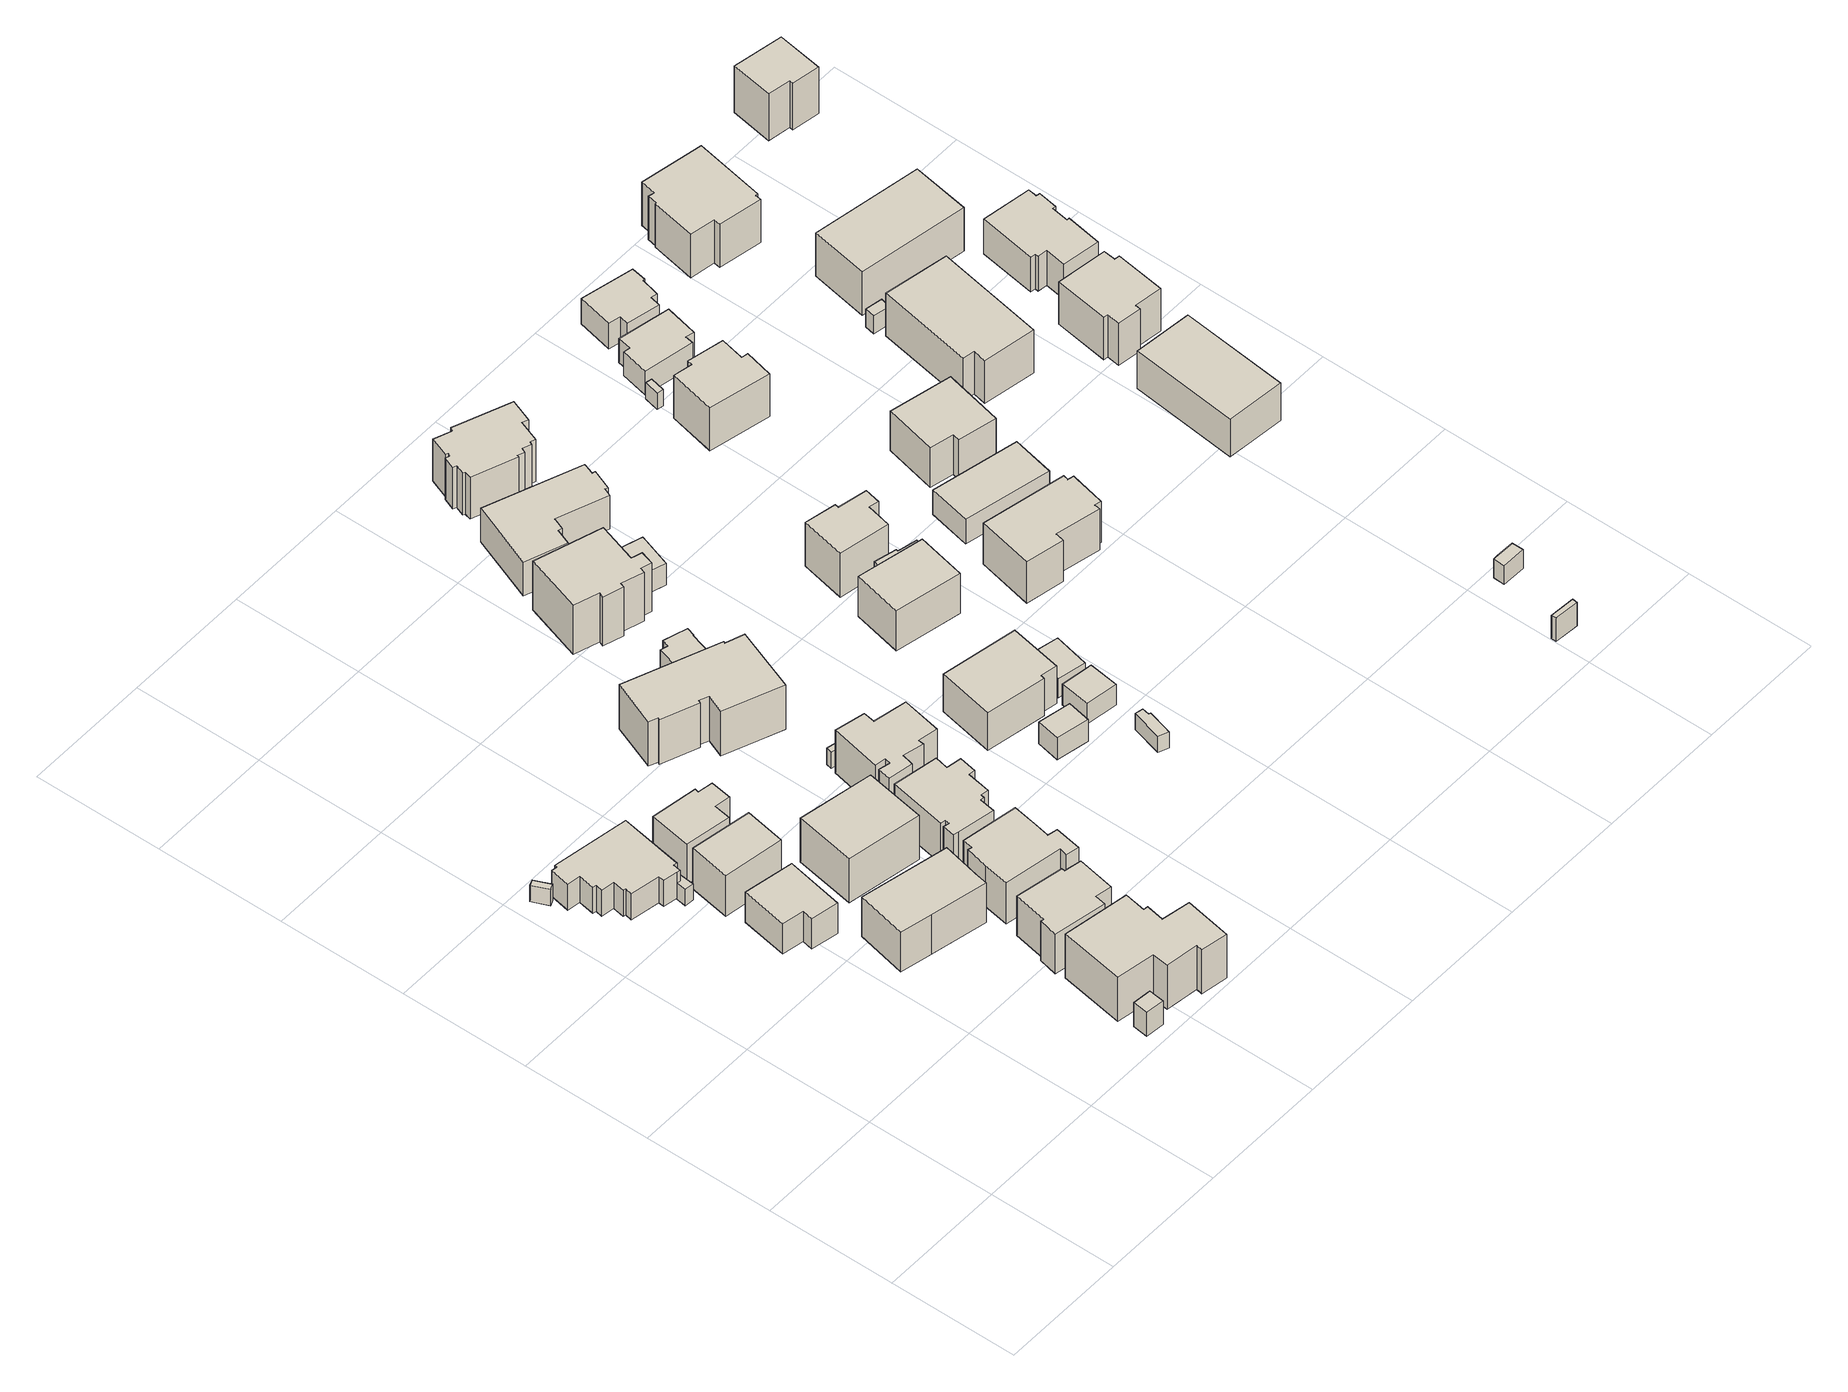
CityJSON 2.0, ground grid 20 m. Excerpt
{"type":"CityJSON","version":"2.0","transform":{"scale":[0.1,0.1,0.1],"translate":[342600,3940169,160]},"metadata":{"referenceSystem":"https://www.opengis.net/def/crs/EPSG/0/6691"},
"CityObjects":{
"building1":{"type":"Building","attributes":{"BuildingIDAttribute.prefecture":"14","BuildingIDAttribute.city":"14151","BuildingDetailAttribute.surveyYear":2015,"BuildingLandSlideRiskAttribute.description":"1","BuildingLandSlideRiskAttribute.areaType":"1"},"geometry":[{"type":"Solid","lod":"1","boundaries":[[[[0,1,2,3]],[[2,4,5,3]],[[1,6,4,2]],[[0,7,6,1]],[[3,5,7,0]],[[4,6,7,5]]]]}]},
"building2":{"type":"Building","attributes":{"usage":"411","measuredHeight":6.1,"storeysAboveGround":1,"BuildingIDAttribute.prefecture":"14","BuildingIDAttribute.city":"14151","BuildingDetailAttribute.totalFloorArea":88.51,"BuildingDetailAttribute.buildingFootprintArea":88.51,"BuildingDetailAttribute.buildingStructureType":"601","BuildingDetailAttribute.buildingStructureOrgType":"1","BuildingDetailAttribute.orgUsage":"10","BuildingDetailAttribute.surveyYear":2015,"BuildingLandSlideRiskAttribute.description":"1","BuildingLandSlideRiskAttribute.areaType":"1"},"geometry":[{"type":"Solid","lod":"1","boundaries":[[[[8,9,10,11,12,13,14,15,16,17,18,19,20,21,22,23,24,25,26,27]],[[26,28,29,27]],[[25,30,28,26]],[[24,31,30,25]],[[23,32,31,24]],[[22,33,32,23]],[[21,34,33,22]],[[20,35,34,21]],[[19,36,35,20]],[[18,37,36,19]],[[17,38,37,18]],[[16,39,38,17]],[[15,40,39,16]],[[14,41,40,15]],[[13,42,41,14]],[[12,43,42,13]],[[11,44,43,12]],[[10,45,44,11]],[[9,46,45,10]],[[8,47,46,9]],[[27,29,47,8]],[[28,30,31,32,33,34,35,36,37,38,39,40,41,42,43,44,45,46,47,29]]]]}]},
"building3":{"type":"Building","attributes":{"BuildingIDAttribute.prefecture":"14","BuildingIDAttribute.city":"14151","BuildingDetailAttribute.surveyYear":2015,"BuildingLandSlideRiskAttribute.description":"1","BuildingLandSlideRiskAttribute.areaType":"1"},"geometry":[{"type":"Solid","lod":"1","boundaries":[[[[48,49,50,51,52,53]],[[52,54,55,53]],[[51,56,54,52]],[[50,57,56,51]],[[49,58,57,50]],[[48,59,58,49]],[[53,55,59,48]],[[54,56,57,58,59,55]]]]}]},
"building4":{"type":"Building","attributes":{"usage":"411","measuredHeight":7.8,"storeysAboveGround":2,"BuildingIDAttribute.prefecture":"14","BuildingIDAttribute.city":"14151","BuildingDetailAttribute.totalFloorArea":89.05,"BuildingDetailAttribute.buildingFootprintArea":44.52,"BuildingDetailAttribute.buildingStructureType":"601","BuildingDetailAttribute.buildingStructureOrgType":"1","BuildingDetailAttribute.orgUsage":"10","BuildingDetailAttribute.surveyYear":2015,"BuildingLandSlideRiskAttribute.description":"1","BuildingLandSlideRiskAttribute.areaType":"1"},"geometry":[{"type":"Solid","lod":"1","boundaries":[[[[60,61,62,63,64,65]],[[64,66,67,65]],[[63,68,66,64]],[[62,69,68,63]],[[61,70,69,62]],[[60,71,70,61]],[[65,67,71,60]],[[66,68,69,70,71,67]]]]}]},
"building5":{"type":"Building","attributes":{"measuredHeight":5.2,"BuildingIDAttribute.prefecture":"14","BuildingIDAttribute.city":"14151","BuildingDetailAttribute.surveyYear":2015,"BuildingLandSlideRiskAttribute.description":"1","BuildingLandSlideRiskAttribute.areaType":"1"},"geometry":[{"type":"Solid","lod":"1","boundaries":[[[[72,73,74,75]],[[74,76,77,75]],[[73,78,76,74]],[[72,79,78,73]],[[75,77,79,72]],[[76,78,79,77]]]]}]},
"building6":{"type":"Building","attributes":{"usage":"411","measuredHeight":8.5,"storeysAboveGround":2,"BuildingIDAttribute.prefecture":"14","BuildingIDAttribute.city":"14151","BuildingDetailAttribute.totalFloorArea":83.63,"BuildingDetailAttribute.buildingFootprintArea":41.82,"BuildingDetailAttribute.buildingStructureType":"610","BuildingDetailAttribute.buildingStructureOrgType":"2","BuildingDetailAttribute.orgUsage":"10","BuildingDetailAttribute.surveyYear":2015,"BuildingLandSlideRiskAttribute.description":"1","BuildingLandSlideRiskAttribute.areaType":"1"},"geometry":[{"type":"Solid","lod":"1","boundaries":[[[[80,81,82,83]],[[82,84,85,83]],[[81,86,84,82]],[[80,87,86,81]],[[83,85,87,80]],[[84,86,87,85]]]]}]},
"building7":{"type":"Building","attributes":{"usage":"412","measuredHeight":8.2,"storeysAboveGround":2,"BuildingIDAttribute.prefecture":"14","BuildingIDAttribute.city":"14151","BuildingDetailAttribute.totalFloorArea":219.5,"BuildingDetailAttribute.buildingFootprintArea":109.75,"BuildingDetailAttribute.buildingStructureType":"601","BuildingDetailAttribute.buildingStructureOrgType":"1","BuildingDetailAttribute.orgUsage":"20","BuildingDetailAttribute.surveyYear":2015,"BuildingLandSlideRiskAttribute.description":"1","BuildingLandSlideRiskAttribute.areaType":"1"},"geometry":[{"type":"Solid","lod":"1","boundaries":[[[[88,89,90,91,92,93]],[[92,94,95,93]],[[91,96,94,92]],[[90,97,96,91]],[[89,98,97,90]],[[88,99,98,89]],[[93,95,99,88]],[[94,96,97,98,99,95]]]]}]},
"building8":{"type":"Building","attributes":{"usage":"411","measuredHeight":8.3,"storeysAboveGround":2,"BuildingIDAttribute.prefecture":"14","BuildingIDAttribute.city":"14151","BuildingDetailAttribute.totalFloorArea":97.41,"BuildingDetailAttribute.buildingFootprintArea":48.7,"BuildingDetailAttribute.buildingStructureType":"601","BuildingDetailAttribute.buildingStructureOrgType":"1","BuildingDetailAttribute.orgUsage":"10","BuildingDetailAttribute.surveyYear":2015,"BuildingLandSlideRiskAttribute.description":"1","BuildingLandSlideRiskAttribute.areaType":"1"},"geometry":[{"type":"Solid","lod":"1","boundaries":[[[[100,101,102,103,104,105,106,107]],[[106,108,109,107]],[[105,110,108,106]],[[104,111,110,105]],[[103,112,111,104]],[[102,113,112,103]],[[101,114,113,102]],[[100,115,114,101]],[[107,109,115,100]],[[108,110,111,112,113,114,115,109]]]]}]},
"building9":{"type":"Building","attributes":{"usage":"413","measuredHeight":9.3,"storeysAboveGround":2,"BuildingIDAttribute.prefecture":"14","BuildingIDAttribute.city":"14151","BuildingDetailAttribute.totalFloorArea":215.42,"BuildingDetailAttribute.buildingFootprintArea":107.71,"BuildingDetailAttribute.buildingStructureType":"601","BuildingDetailAttribute.buildingStructureOrgType":"1","BuildingDetailAttribute.orgUsage":"30","BuildingDetailAttribute.surveyYear":2015,"BuildingLandSlideRiskAttribute.description":"1","BuildingLandSlideRiskAttribute.areaType":"1"},"geometry":[{"type":"Solid","lod":"1","boundaries":[[[[116,117,118,119,120,121,122,123,124,125,126,127]],[[126,128,129,127]],[[125,130,128,126]],[[124,131,130,125]],[[123,132,131,124]],[[122,133,132,123]],[[121,134,133,122]],[[120,135,134,121]],[[119,136,135,120]],[[118,137,136,119]],[[117,138,137,118]],[[116,139,138,117]],[[127,129,139,116]],[[128,130,131,132,133,134,135,136,137,138,139,129]]]]}]},
"building10":{"type":"Building","attributes":{"usage":"411","measuredHeight":8.6,"storeysAboveGround":2,"BuildingIDAttribute.prefecture":"14","BuildingIDAttribute.city":"14151","BuildingDetailAttribute.totalFloorArea":111,"BuildingDetailAttribute.buildingFootprintArea":55.5,"BuildingDetailAttribute.buildingStructureType":"601","BuildingDetailAttribute.buildingStructureOrgType":"1","BuildingDetailAttribute.orgUsage":"10","BuildingDetailAttribute.surveyYear":2015,"BuildingLandSlideRiskAttribute.description":"1","BuildingLandSlideRiskAttribute.areaType":"1"},"geometry":[{"type":"Solid","lod":"1","boundaries":[[[[140,141,142,143,144,145,146,147,148,149]],[[148,150,151,149]],[[147,152,150,148]],[[146,153,152,147]],[[145,154,153,146]],[[144,155,154,145]],[[143,156,155,144]],[[142,157,156,143]],[[141,158,157,142]],[[140,159,158,141]],[[149,151,159,140]],[[150,152,153,154,155,156,157,158,159,151]]]]}]},
"building11":{"type":"Building","attributes":{"usage":"412","measuredHeight":9.3,"storeysAboveGround":2,"BuildingIDAttribute.prefecture":"14","BuildingIDAttribute.city":"14151","BuildingDetailAttribute.totalFloorArea":193.09,"BuildingDetailAttribute.buildingFootprintArea":96.55,"BuildingDetailAttribute.buildingStructureType":"601","BuildingDetailAttribute.buildingStructureOrgType":"1","BuildingDetailAttribute.orgUsage":"20","BuildingDetailAttribute.surveyYear":2015,"BuildingLandSlideRiskAttribute.description":"1","BuildingLandSlideRiskAttribute.areaType":"1"},"geometry":[{"type":"Solid","lod":"1","boundaries":[[[[160,161,162,163]],[[162,164,165,163]],[[161,166,164,162]],[[160,167,166,161]],[[163,165,167,160]],[[164,166,167,165]]]]}]},
"building12":{"type":"Building","attributes":{"usage":"411","measuredHeight":8.4,"storeysAboveGround":2,"BuildingIDAttribute.prefecture":"14","BuildingIDAttribute.city":"14151","BuildingDetailAttribute.totalFloorArea":130.54,"BuildingDetailAttribute.buildingFootprintArea":65.27,"BuildingDetailAttribute.buildingStructureType":"601","BuildingDetailAttribute.buildingStructureOrgType":"1","BuildingDetailAttribute.orgUsage":"10","BuildingDetailAttribute.surveyYear":2015,"BuildingLandSlideRiskAttribute.description":"1","BuildingLandSlideRiskAttribute.areaType":"1"},"geometry":[{"type":"Solid","lod":"1","boundaries":[[[[168,169,170,171,172,173,174,175,176,177,178,179,180]],[[179,181,182,180]],[[178,183,181,179]],[[177,184,183,178]],[[176,185,184,177]],[[175,186,185,176]],[[174,187,186,175]],[[173,188,187,174]],[[172,189,188,173]],[[171,190,189,172]],[[170,191,190,171]],[[169,192,191,170]],[[168,193,192,169]],[[180,182,193,168]],[[181,183,184,185,186,187,188,189,190,191,192,193,182]]]]}]},
"building13":{"type":"Building","attributes":{"usage":"413","measuredHeight":8.3,"storeysAboveGround":2,"BuildingIDAttribute.prefecture":"14","BuildingIDAttribute.city":"14151","BuildingDetailAttribute.totalFloorArea":128.51,"BuildingDetailAttribute.buildingFootprintArea":64.26,"BuildingDetailAttribute.buildingStructureType":"601","BuildingDetailAttribute.buildingStructureOrgType":"1","BuildingDetailAttribute.orgUsage":"30","BuildingDetailAttribute.surveyYear":2015,"BuildingLandSlideRiskAttribute.description":"1","BuildingLandSlideRiskAttribute.areaType":"1"},"geometry":[{"type":"Solid","lod":"1","boundaries":[[[[194,195,196,197,198,199,200,201,202,203,204,205,206,207,208,209,210]],[[209,211,212,210]],[[208,213,211,209]],[[207,214,213,208]],[[206,215,214,207]],[[205,216,215,206]],[[204,217,216,205]],[[203,218,217,204]],[[202,219,218,203]],[[201,220,219,202]],[[200,221,220,201]],[[199,222,221,200]],[[198,223,222,199]],[[197,224,223,198]],[[196,225,224,197]],[[195,226,225,196]],[[194,227,226,195]],[[210,212,227,194]],[[211,213,214,215,216,217,218,219,220,221,222,223,224,225,226,227,212]]]]}]},
"building14":{"type":"Building","attributes":{"usage":"411","measuredHeight":9.6,"storeysAboveGround":2,"BuildingIDAttribute.prefecture":"14","BuildingIDAttribute.city":"14151","BuildingDetailAttribute.totalFloorArea":280.25,"BuildingDetailAttribute.buildingFootprintArea":140.12,"BuildingDetailAttribute.buildingStructureType":"601","BuildingDetailAttribute.buildingStructureOrgType":"1","BuildingDetailAttribute.orgUsage":"10","BuildingDetailAttribute.surveyYear":2015,"BuildingLandSlideRiskAttribute.description":"1","BuildingLandSlideRiskAttribute.areaType":"1"},"geometry":[{"type":"Solid","lod":"1","boundaries":[[[[228,229,230,231,232,233,234,235,236,237,238,239]],[[238,240,241,239]],[[237,242,240,238]],[[236,243,242,237]],[[235,244,243,236]],[[234,245,244,235]],[[233,246,245,234]],[[232,247,246,233]],[[231,248,247,232]],[[230,249,248,231]],[[229,250,249,230]],[[228,251,250,229]],[[239,241,251,228]],[[240,242,243,244,245,246,247,248,249,250,251,241]]]]}]},
"building15":{"type":"Building","attributes":{"BuildingIDAttribute.prefecture":"14","BuildingIDAttribute.city":"14151","BuildingDetailAttribute.surveyYear":2015,"BuildingLandSlideRiskAttribute.description":"1","BuildingLandSlideRiskAttribute.areaType":"1"},"geometry":[{"type":"Solid","lod":"1","boundaries":[[[[252,253,254,255]],[[254,256,257,255]],[[253,258,256,254]],[[252,259,258,253]],[[255,257,259,252]],[[256,258,259,257]]]]}]},
"building16":{"type":"Building","attributes":{"usage":"411","measuredHeight":8.7,"storeysAboveGround":2,"BuildingIDAttribute.prefecture":"14","BuildingIDAttribute.city":"14151","BuildingDetailAttribute.totalFloorArea":116.53,"BuildingDetailAttribute.buildingFootprintArea":58.26,"BuildingDetailAttribute.buildingStructureType":"601","BuildingDetailAttribute.buildingStructureOrgType":"1","BuildingDetailAttribute.orgUsage":"10","BuildingDetailAttribute.surveyYear":2015,"BuildingLandSlideRiskAttribute.description":"1","BuildingLandSlideRiskAttribute.areaType":"1"},"geometry":[{"type":"Solid","lod":"1","boundaries":[[[[260,261,262,263,264,265,266,267,268,269,270,271,272,273]],[[272,274,275,273]],[[271,276,274,272]],[[270,277,276,271]],[[269,278,277,270]],[[268,279,278,269]],[[267,280,279,268]],[[266,281,280,267]],[[265,282,281,266]],[[264,283,282,265]],[[263,284,283,264]],[[262,285,284,263]],[[261,286,285,262]],[[260,287,286,261]],[[273,275,287,260]],[[274,276,277,278,279,280,281,282,283,284,285,286,287,275]]]]}]},
"building17":{"type":"Building","attributes":{"BuildingIDAttribute.prefecture":"14","BuildingIDAttribute.city":"14151","BuildingDetailAttribute.surveyYear":2015,"BuildingLandSlideRiskAttribute.description":"1","BuildingLandSlideRiskAttribute.areaType":"1"},"geometry":[{"type":"Solid","lod":"1","boundaries":[[[[288,289,290,291,292,293]],[[292,294,295,293]],[[291,296,294,292]],[[290,297,296,291]],[[289,298,297,290]],[[288,299,298,289]],[[293,295,299,288]],[[294,296,297,298,299,295]]]]}]},
"building18":{"type":"Building","attributes":{"measuredHeight":5.7,"BuildingIDAttribute.prefecture":"14","BuildingIDAttribute.city":"14151","BuildingDetailAttribute.surveyYear":2015,"BuildingLandSlideRiskAttribute.description":"1","BuildingLandSlideRiskAttribute.areaType":"1"},"geometry":[{"type":"Solid","lod":"1","boundaries":[[[[300,301,302,303,304,305,306,307]],[[306,308,309,307]],[[305,310,308,306]],[[304,311,310,305]],[[303,312,311,304]],[[302,313,312,303]],[[301,314,313,302]],[[300,315,314,301]],[[307,309,315,300]],[[308,310,311,312,313,314,315,309]]]]}]},
"building19":{"type":"Building","attributes":{"usage":"413","measuredHeight":10.6,"storeysAboveGround":2,"BuildingIDAttribute.prefecture":"14","BuildingIDAttribute.city":"14151","BuildingDetailAttribute.totalFloorArea":149.43,"BuildingDetailAttribute.buildingFootprintArea":74.71,"BuildingDetailAttribute.buildingStructureType":"601","BuildingDetailAttribute.buildingStructureOrgType":"1","BuildingDetailAttribute.orgUsage":"30","BuildingDetailAttribute.surveyYear":2015,"BuildingLandSlideRiskAttribute.description":"1","BuildingLandSlideRiskAttribute.areaType":"1"},"geometry":[{"type":"Solid","lod":"1","boundaries":[[[[316,317,318,319,320,321,322,323,324,325,326,327]],[[326,328,329,327]],[[325,330,328,326]],[[324,331,330,325]],[[323,332,331,324]],[[322,333,332,323]],[[321,334,333,322]],[[320,335,334,321]],[[319,336,335,320]],[[318,337,336,319]],[[317,338,337,318]],[[316,339,338,317]],[[327,329,339,316]],[[328,330,331,332,333,334,335,336,337,338,339,329]]]]}]},
"building20":{"type":"Building","attributes":{"measuredHeight":4.2,"BuildingIDAttribute.prefecture":"14","BuildingIDAttribute.city":"14151","BuildingDetailAttribute.surveyYear":2015,"BuildingLandSlideRiskAttribute.description":"1","BuildingLandSlideRiskAttribute.areaType":"1"},"geometry":[{"type":"Solid","lod":"1","boundaries":[[[[340,341,342,343]],[[342,344,345,343]],[[341,346,344,342]],[[340,347,346,341]],[[343,345,347,340]],[[344,346,347,345]]]]}]},
"building21":{"type":"Building","attributes":{"usage":"411","measuredHeight":8.2,"storeysAboveGround":2,"BuildingIDAttribute.prefecture":"14","BuildingIDAttribute.city":"14151","BuildingDetailAttribute.totalFloorArea":144.99,"BuildingDetailAttribute.buildingFootprintArea":72.49,"BuildingDetailAttribute.buildingStructureType":"601","BuildingDetailAttribute.buildingStructureOrgType":"1","BuildingDetailAttribute.orgUsage":"10","BuildingDetailAttribute.surveyYear":2015,"BuildingLandSlideRiskAttribute.description":"1","BuildingLandSlideRiskAttribute.areaType":"1"},"geometry":[{"type":"Solid","lod":"1","boundaries":[[[[348,349,350,351,352,353]],[[352,354,355,353]],[[351,356,354,352]],[[350,357,356,351]],[[349,358,357,350]],[[348,359,358,349]],[[353,355,359,348]],[[354,356,357,358,359,355]]]]}]},
"building22":{"type":"Building","attributes":{"measuredHeight":8.7,"BuildingIDAttribute.prefecture":"14","BuildingIDAttribute.city":"14151","BuildingDetailAttribute.surveyYear":2015,"BuildingLandSlideRiskAttribute.description":"1","BuildingLandSlideRiskAttribute.areaType":"1"},"geometry":[{"type":"Solid","lod":"1","boundaries":[[[[360,361,362,363]],[[362,364,365,363]],[[361,366,364,362]],[[360,367,366,361]],[[363,365,367,360]],[[364,366,367,365]]]]}]},
"building23":{"type":"Building","attributes":{"usage":"413","measuredHeight":9.2,"storeysAboveGround":2,"BuildingIDAttribute.prefecture":"14","BuildingIDAttribute.city":"14151","BuildingDetailAttribute.totalFloorArea":182.51,"BuildingDetailAttribute.buildingFootprintArea":91.26,"BuildingDetailAttribute.buildingStructureType":"601","BuildingDetailAttribute.buildingStructureOrgType":"1","BuildingDetailAttribute.orgUsage":"30","BuildingDetailAttribute.surveyYear":2015,"BuildingLandSlideRiskAttribute.description":"1","BuildingLandSlideRiskAttribute.areaType":"1"},"geometry":[{"type":"Solid","lod":"1","boundaries":[[[[368,369,370,371,372,373,374,375,376,377,378,379]],[[378,380,381,379]],[[377,382,380,378]],[[376,383,382,377]],[[375,384,383,376]],[[374,385,384,375]],[[373,386,385,374]],[[372,387,386,373]],[[371,388,387,372]],[[370,389,388,371]],[[369,390,389,370]],[[368,391,390,369]],[[379,381,391,368]],[[380,382,383,384,385,386,387,388,389,390,391,381]]]]}]},
"building24":{"type":"Building","attributes":{"BuildingIDAttribute.prefecture":"14","BuildingIDAttribute.city":"14151","BuildingDetailAttribute.surveyYear":2015,"BuildingLandSlideRiskAttribute.description":"1","BuildingLandSlideRiskAttribute.areaType":"1"},"geometry":[{"type":"Solid","lod":"1","boundaries":[[[[392,393,394,395,396,397,398]],[[397,399,400,398]],[[396,401,399,397]],[[395,402,401,396]],[[394,403,402,395]],[[393,404,403,394]],[[392,405,404,393]],[[398,400,405,392]],[[399,401,402,403,404,405,400]]]]}]},
"building25":{"type":"Building","attributes":{"usage":"411","measuredHeight":4.1,"storeysAboveGround":1,"BuildingIDAttribute.prefecture":"14","BuildingIDAttribute.city":"14151","BuildingDetailAttribute.totalFloorArea":18.29,"BuildingDetailAttribute.buildingFootprintArea":18.29,"BuildingDetailAttribute.buildingStructureType":"601","BuildingDetailAttribute.buildingStructureOrgType":"1","BuildingDetailAttribute.orgUsage":"10","BuildingDetailAttribute.surveyYear":2015,"BuildingLandSlideRiskAttribute.description":"1","BuildingLandSlideRiskAttribute.areaType":"1"},"geometry":[{"type":"Solid","lod":"1","boundaries":[[[[406,407,408,409]],[[408,410,411,409]],[[407,412,410,408]],[[406,413,412,407]],[[409,411,413,406]],[[410,412,413,411]]]]}]},
"building26":{"type":"Building","attributes":{"usage":"411","measuredHeight":5.8,"storeysAboveGround":1,"BuildingIDAttribute.prefecture":"14","BuildingIDAttribute.city":"14151","BuildingDetailAttribute.totalFloorArea":19.74,"BuildingDetailAttribute.buildingFootprintArea":19.74,"BuildingDetailAttribute.buildingStructureType":"601","BuildingDetailAttribute.buildingStructureOrgType":"1","BuildingDetailAttribute.orgUsage":"10","BuildingDetailAttribute.surveyYear":2015,"BuildingLandSlideRiskAttribute.description":"1","BuildingLandSlideRiskAttribute.areaType":"1"},"geometry":[{"type":"Solid","lod":"1","boundaries":[[[[414,415,416,417]],[[416,418,419,417]],[[415,420,418,416]],[[414,421,420,415]],[[417,419,421,414]],[[418,420,421,419]]]]}]},
"building27":{"type":"Building","attributes":{"usage":"411","measuredHeight":9.3,"storeysAboveGround":2,"BuildingIDAttribute.prefecture":"14","BuildingIDAttribute.city":"14151","BuildingDetailAttribute.totalFloorArea":134.79,"BuildingDetailAttribute.buildingFootprintArea":67.39,"BuildingDetailAttribute.buildingStructureType":"601","BuildingDetailAttribute.buildingStructureOrgType":"1","BuildingDetailAttribute.orgUsage":"10","BuildingDetailAttribute.surveyYear":2015,"BuildingLandSlideRiskAttribute.description":"1","BuildingLandSlideRiskAttribute.areaType":"1"},"geometry":[{"type":"Solid","lod":"1","boundaries":[[[[422,423,424,425,426,427,428,429,430,431,432,433,434,435,436,437,438,439,440,441,442,443]],[[442,444,445,443]],[[441,446,444,442]],[[440,447,446,441]],[[439,448,447,440]],[[438,449,448,439]],[[437,450,449,438]],[[436,451,450,437]],[[435,452,451,436]],[[434,453,452,435]],[[433,454,453,434]],[[432,455,454,433]],[[431,456,455,432]],[[430,457,456,431]],[[429,458,457,430]],[[428,459,458,429]],[[427,460,459,428]],[[426,461,460,427]],[[425,462,461,426]],[[424,463,462,425]],[[423,464,463,424]],[[422,465,464,423]],[[443,445,465,422]],[[444,446,447,448,449,450,451,452,453,454,455,456,457,458,459,460,461,462,463,464,465,445]]]]}]},
"building28":{"type":"Building","attributes":{"usage":"411","measuredHeight":8.3,"storeysAboveGround":2,"BuildingIDAttribute.prefecture":"14","BuildingIDAttribute.city":"14151","BuildingDetailAttribute.totalFloorArea":112.14,"BuildingDetailAttribute.buildingFootprintArea":56.07,"BuildingDetailAttribute.buildingStructureType":"601","BuildingDetailAttribute.buildingStructureOrgType":"1","BuildingDetailAttribute.orgUsage":"10","BuildingDetailAttribute.surveyYear":2015,"BuildingLandSlideRiskAttribute.description":"1","BuildingLandSlideRiskAttribute.areaType":"1"},"geometry":[{"type":"Solid","lod":"1","boundaries":[[[[466,467,468,469]],[[468,470,471,469]],[[467,472,470,468]],[[466,473,472,467]],[[469,471,473,466]],[[470,472,473,471]]]]}]},
"building29":{"type":"Building","attributes":{"usage":"413","measuredHeight":9.7,"storeysAboveGround":2,"BuildingIDAttribute.prefecture":"14","BuildingIDAttribute.city":"14151","BuildingDetailAttribute.totalFloorArea":93.3,"BuildingDetailAttribute.buildingFootprintArea":46.65,"BuildingDetailAttribute.buildingStructureType":"601","BuildingDetailAttribute.buildingStructureOrgType":"1","BuildingDetailAttribute.orgUsage":"30","BuildingDetailAttribute.surveyYear":2015,"BuildingLandSlideRiskAttribute.description":"1","BuildingLandSlideRiskAttribute.areaType":"1"},"geometry":[{"type":"Solid","lod":"1","boundaries":[[[[474,475,476,477,478,479,480,481]],[[480,482,483,481]],[[479,484,482,480]],[[478,485,484,479]],[[477,486,485,478]],[[476,487,486,477]],[[475,488,487,476]],[[474,489,488,475]],[[481,483,489,474]],[[482,484,485,486,487,488,489,483]]]]}]},
"building30":{"type":"Building","attributes":{"usage":"413","measuredHeight":5,"storeysAboveGround":1,"BuildingIDAttribute.prefecture":"14","BuildingIDAttribute.city":"14151","BuildingDetailAttribute.totalFloorArea":11.3,"BuildingDetailAttribute.buildingFootprintArea":11.3,"BuildingDetailAttribute.buildingStructureType":"601","BuildingDetailAttribute.buildingStructureOrgType":"1","BuildingDetailAttribute.orgUsage":"30","BuildingDetailAttribute.surveyYear":2015,"BuildingLandSlideRiskAttribute.description":"1","BuildingLandSlideRiskAttribute.areaType":"1"},"geometry":[{"type":"Solid","lod":"1","boundaries":[[[[490,491,492,493,494,495]],[[494,496,497,495]],[[493,498,496,494]],[[492,499,498,493]],[[491,500,499,492]],[[490,501,500,491]],[[495,497,501,490]],[[496,498,499,500,501,497]]]]}]},
"building31":{"type":"Building","attributes":{"usage":"411","measuredHeight":8.2,"storeysAboveGround":2,"BuildingIDAttribute.prefecture":"14","BuildingIDAttribute.city":"14151","BuildingDetailAttribute.totalFloorArea":154.48,"BuildingDetailAttribute.buildingFootprintArea":77.24,"BuildingDetailAttribute.buildingStructureType":"601","BuildingDetailAttribute.buildingStructureOrgType":"1","BuildingDetailAttribute.orgUsage":"10","BuildingDetailAttribute.surveyYear":2015,"BuildingLandSlideRiskAttribute.description":"1","BuildingLandSlideRiskAttribute.areaType":"1"},"geometry":[{"type":"Solid","lod":"1","boundaries":[[[[502,503,504,505,506,507,508,509,510,511]],[[510,512,513,511]],[[509,514,512,510]],[[508,515,514,509]],[[507,516,515,508]],[[506,517,516,507]],[[505,518,517,506]],[[504,519,518,505]],[[503,520,519,504]],[[502,521,520,503]],[[511,513,521,502]],[[512,514,515,516,517,518,519,520,521,513]]]]}]},
"building32":{"type":"Building","attributes":{"BuildingIDAttribute.prefecture":"14","BuildingIDAttribute.city":"14151","BuildingDetailAttribute.surveyYear":2015,"BuildingLandSlideRiskAttribute.description":"1","BuildingLandSlideRiskAttribute.areaType":"1"},"geometry":[{"type":"Solid","lod":"1","boundaries":[[[[522,523,524,525]],[[524,526,527,525]],[[523,528,526,524]],[[522,529,528,523]],[[525,527,529,522]],[[526,528,529,527]]]]}]},
"building33":{"type":"Building","attributes":{"usage":"411","measuredHeight":8.8,"storeysAboveGround":2,"BuildingIDAttribute.prefecture":"14","BuildingIDAttribute.city":"14151","BuildingDetailAttribute.totalFloorArea":176.55,"BuildingDetailAttribute.buildingFootprintArea":88.28,"BuildingDetailAttribute.buildingStructureType":"601","BuildingDetailAttribute.buildingStructureOrgType":"1","BuildingDetailAttribute.orgUsage":"10","BuildingDetailAttribute.surveyYear":2015,"BuildingLandSlideRiskAttribute.description":"1","BuildingLandSlideRiskAttribute.areaType":"1"},"geometry":[{"type":"Solid","lod":"1","boundaries":[[[[530,531,532,533,534,535,536,537]],[[536,538,539,537]],[[535,540,538,536]],[[534,541,540,535]],[[533,542,541,534]],[[532,543,542,533]],[[531,544,543,532]],[[530,545,544,531]],[[537,539,545,530]],[[538,540,541,542,543,544,545,539]]]]}]},
"building34":{"type":"Building","attributes":{"usage":"411","measuredHeight":5.5,"storeysAboveGround":1,"BuildingIDAttribute.prefecture":"14","BuildingIDAttribute.city":"14151","BuildingDetailAttribute.totalFloorArea":72.36,"BuildingDetailAttribute.buildingFootprintArea":72.36,"BuildingDetailAttribute.buildingStructureType":"601","BuildingDetailAttribute.buildingStructureOrgType":"1","BuildingDetailAttribute.orgUsage":"10","BuildingDetailAttribute.surveyYear":2015,"BuildingLandSlideRiskAttribute.description":"1","BuildingLandSlideRiskAttribute.areaType":"1"},"geometry":[{"type":"Solid","lod":"1","boundaries":[[[[546,547,548,549]],[[548,550,551,549]],[[547,552,550,548]],[[546,553,552,547]],[[549,551,553,546]],[[550,552,553,551]]]]}]},
"building35":{"type":"Building","attributes":{"usage":"413","measuredHeight":5.3,"storeysAboveGround":1,"BuildingIDAttribute.prefecture":"14","BuildingIDAttribute.city":"14151","BuildingDetailAttribute.totalFloorArea":44.2,"BuildingDetailAttribute.buildingFootprintArea":44.2,"BuildingDetailAttribute.buildingStructureType":"601","BuildingDetailAttribute.buildingStructureOrgType":"1","BuildingDetailAttribute.orgUsage":"30","BuildingDetailAttribute.surveyYear":2015,"BuildingLandSlideRiskAttribute.description":"1","BuildingLandSlideRiskAttribute.areaType":"1"},"geometry":[{"type":"Solid","lod":"1","boundaries":[[[[554,555,556,557,558,559,560,561]],[[560,562,563,561]],[[559,564,562,560]],[[558,565,564,559]],[[557,566,565,558]],[[556,567,566,557]],[[555,568,567,556]],[[554,569,568,555]],[[561,563,569,554]],[[562,564,565,566,567,568,569,563]]]]}]},
"building36":{"type":"Building","attributes":{"usage":"411","measuredHeight":8.5,"storeysAboveGround":2,"BuildingIDAttribute.prefecture":"14","BuildingIDAttribute.city":"14151","BuildingDetailAttribute.totalFloorArea":121.09,"BuildingDetailAttribute.buildingFootprintArea":60.54,"BuildingDetailAttribute.buildingStructureType":"610","BuildingDetailAttribute.buildingStructureOrgType":"2","BuildingDetailAttribute.orgUsage":"10","BuildingDetailAttribute.surveyYear":2015,"BuildingLandSlideRiskAttribute.description":"1","BuildingLandSlideRiskAttribute.areaType":"1"},"geometry":[{"type":"Solid","lod":"1","boundaries":[[[[570,571,572,573,574,575]],[[574,576,577,575]],[[573,578,576,574]],[[572,579,578,573]],[[571,580,579,572]],[[570,581,580,571]],[[575,577,581,570]],[[576,578,579,580,581,577]]]]}]},
"building37":{"type":"Building","attributes":{"usage":"411","measuredHeight":5.5,"storeysAboveGround":1,"BuildingIDAttribute.prefecture":"14","BuildingIDAttribute.city":"14151","BuildingDetailAttribute.totalFloorArea":42.66,"BuildingDetailAttribute.buildingFootprintArea":42.66,"BuildingDetailAttribute.buildingStructureType":"601","BuildingDetailAttribute.buildingStructureOrgType":"1","BuildingDetailAttribute.orgUsage":"10","BuildingDetailAttribute.surveyYear":2015,"BuildingLandSlideRiskAttribute.description":"1","BuildingLandSlideRiskAttribute.areaType":"1"},"geometry":[{"type":"Solid","lod":"1","boundaries":[[[[582,583,584,585,586,587,588,589,590,591]],[[590,592,593,591]],[[589,594,592,590]],[[588,595,594,589]],[[587,596,595,588]],[[586,597,596,587]],[[585,598,597,586]],[[584,599,598,585]],[[583,600,599,584]],[[582,601,600,583]],[[591,593,601,582]],[[592,594,595,596,597,598,599,600,601,593]]]]}]},
"building38":{"type":"Building","attributes":{"measuredHeight":5.6,"BuildingIDAttribute.prefecture":"14","BuildingIDAttribute.city":"14151","BuildingDetailAttribute.surveyYear":2015,"BuildingLandSlideRiskAttribute.description":"1","BuildingLandSlideRiskAttribute.areaType":"1"},"geometry":[{"type":"Solid","lod":"1","boundaries":[[[[602,603,604,605]],[[604,606,607,605]],[[603,608,606,604]],[[602,609,608,603]],[[605,607,609,602]],[[606,608,609,607]]]]}]},
"building39":{"type":"Building","attributes":{"measuredHeight":4.2,"BuildingIDAttribute.prefecture":"14","BuildingIDAttribute.city":"14151","BuildingDetailAttribute.surveyYear":2015,"BuildingLandSlideRiskAttribute.description":"1","BuildingLandSlideRiskAttribute.areaType":"1"},"geometry":[{"type":"Solid","lod":"1","boundaries":[[[[610,611,612,613,614]],[[613,615,616,614]],[[612,617,615,613]],[[611,618,617,612]],[[610,619,618,611]],[[614,616,619,610]],[[615,617,618,619,616]]]]}]},
"building40":{"type":"Building","attributes":{"measuredHeight":5.7,"BuildingIDAttribute.prefecture":"14","BuildingIDAttribute.city":"14151","BuildingDetailAttribute.surveyYear":2015,"BuildingLandSlideRiskAttribute.description":"1","BuildingLandSlideRiskAttribute.areaType":"1"},"geometry":[{"type":"Solid","lod":"1","boundaries":[[[[620,621,622,623]],[[622,624,625,623]],[[621,626,624,622]],[[620,627,626,621]],[[623,625,627,620]],[[624,626,627,625]]]]}]},
"building41":{"type":"Building","attributes":{"usage":"412","measuredHeight":8.8,"storeysAboveGround":2,"BuildingIDAttribute.prefecture":"14","BuildingIDAttribute.city":"14151","BuildingDetailAttribute.totalFloorArea":233.44,"BuildingDetailAttribute.buildingFootprintArea":116.72,"BuildingDetailAttribute.buildingStructureType":"601","BuildingDetailAttribute.buildingStructureOrgType":"1","BuildingDetailAttribute.orgUsage":"20","BuildingDetailAttribute.surveyYear":2015,"BuildingLandSlideRiskAttribute.description":"1","BuildingLandSlideRiskAttribute.areaType":"1"},"geometry":[{"type":"Solid","lod":"1","boundaries":[[[[628,629,630,631,632,633]],[[632,634,635,633]],[[631,636,634,632]],[[630,637,636,631]],[[629,638,637,630]],[[628,639,638,629]],[[633,635,639,628]],[[634,636,637,638,639,635]]]]}]},
"building42":{"type":"Building","attributes":{"usage":"411","measuredHeight":9.6,"storeysAboveGround":2,"BuildingIDAttribute.prefecture":"14","BuildingIDAttribute.city":"14151","BuildingDetailAttribute.totalFloorArea":176.91,"BuildingDetailAttribute.buildingFootprintArea":88.45,"BuildingDetailAttribute.buildingStructureType":"601","BuildingDetailAttribute.buildingStructureOrgType":"1","BuildingDetailAttribute.orgUsage":"10","BuildingDetailAttribute.surveyYear":2015,"BuildingLandSlideRiskAttribute.description":"1","BuildingLandSlideRiskAttribute.areaType":"1"},"geometry":[{"type":"Solid","lod":"1","boundaries":[[[[640,641,642,643,644,645,646,647,648,649,650,651]],[[650,652,653,651]],[[649,654,652,650]],[[648,655,654,649]],[[647,656,655,648]],[[646,657,656,647]],[[645,658,657,646]],[[644,659,658,645]],[[643,660,659,644]],[[642,661,660,643]],[[641,662,661,642]],[[640,663,662,641]],[[651,653,663,640]],[[652,654,655,656,657,658,659,660,661,662,663,653]]]]}]},
"building43":{"type":"Building","attributes":{"usage":"412","measuredHeight":7.3,"storeysAboveGround":2,"BuildingIDAttribute.prefecture":"14","BuildingIDAttribute.city":"14151","BuildingDetailAttribute.totalFloorArea":212.92,"BuildingDetailAttribute.buildingFootprintArea":106.46,"BuildingDetailAttribute.buildingStructureType":"610","BuildingDetailAttribute.buildingStructureOrgType":"2","BuildingDetailAttribute.orgUsage":"20","BuildingDetailAttribute.surveyYear":2015,"BuildingLandSlideRiskAttribute.description":"1","BuildingLandSlideRiskAttribute.areaType":"1"},"geometry":[{"type":"Solid","lod":"1","boundaries":[[[[664,665,666,667]],[[666,668,669,667]],[[665,670,668,666]],[[664,671,670,665]],[[667,669,671,664]],[[668,670,671,669]]]]}]},
"building44":{"type":"Building","attributes":{"usage":"412","measuredHeight":9.2,"storeysAboveGround":2,"BuildingIDAttribute.prefecture":"14","BuildingIDAttribute.city":"14151","BuildingDetailAttribute.totalFloorArea":216.14,"BuildingDetailAttribute.buildingFootprintArea":108.07,"BuildingDetailAttribute.buildingStructureType":"610","BuildingDetailAttribute.buildingStructureOrgType":"2","BuildingDetailAttribute.orgUsage":"20","BuildingDetailAttribute.surveyYear":2015,"BuildingLandSlideRiskAttribute.description":"1","BuildingLandSlideRiskAttribute.areaType":"1"},"geometry":[{"type":"Solid","lod":"1","boundaries":[[[[672,673,674,675]],[[674,676,677,675]],[[673,678,676,674]],[[672,679,678,673]],[[675,677,679,672]],[[676,678,679,677]]]]}]},
"building45":{"type":"Building","attributes":{"usage":"411","measuredHeight":8.8,"storeysAboveGround":2,"BuildingIDAttribute.prefecture":"14","BuildingIDAttribute.city":"14151","BuildingDetailAttribute.totalFloorArea":120.17,"BuildingDetailAttribute.buildingFootprintArea":60.09,"BuildingDetailAttribute.buildingStructureType":"601","BuildingDetailAttribute.buildingStructureOrgType":"1","BuildingDetailAttribute.orgUsage":"10","BuildingDetailAttribute.surveyYear":2015,"BuildingLandSlideRiskAttribute.description":"1","BuildingLandSlideRiskAttribute.areaType":"1"},"geometry":[{"type":"Solid","lod":"1","boundaries":[[[[680,681,682,683,684,685,686,687,688,689]],[[688,690,691,689]],[[687,692,690,688]],[[686,693,692,687]],[[685,694,693,686]],[[684,695,694,685]],[[683,696,695,684]],[[682,697,696,683]],[[681,698,697,682]],[[680,699,698,681]],[[689,691,699,680]],[[690,692,693,694,695,696,697,698,699,691]]]]}]},
"building46":{"type":"Building","attributes":{"usage":"413","measuredHeight":8.3,"storeysAboveGround":2,"BuildingIDAttribute.prefecture":"14","BuildingIDAttribute.city":"14151","BuildingDetailAttribute.totalFloorArea":132.75,"BuildingDetailAttribute.buildingFootprintArea":66.37,"BuildingDetailAttribute.buildingStructureType":"601","BuildingDetailAttribute.buildingStructureOrgType":"1","BuildingDetailAttribute.orgUsage":"30","BuildingDetailAttribute.surveyYear":2015,"BuildingLandSlideRiskAttribute.description":"1","BuildingLandSlideRiskAttribute.areaType":"1"},"geometry":[{"type":"Solid","lod":"1","boundaries":[[[[700,701,702,703,704,705,706,707,708,709,710,711,712,713]],[[712,714,715,713]],[[711,716,714,712]],[[710,717,716,711]],[[709,718,717,710]],[[708,719,718,709]],[[707,720,719,708]],[[706,721,720,707]],[[705,722,721,706]],[[704,723,722,705]],[[703,724,723,704]],[[702,725,724,703]],[[701,726,725,702]],[[700,727,726,701]],[[713,715,727,700]],[[714,716,717,718,719,720,721,722,723,724,725,726,727,715]]]]}]},
"building47":{"type":"Building","attributes":{"usage":"411","measuredHeight":9.1,"storeysAboveGround":2,"BuildingIDAttribute.prefecture":"14","BuildingIDAttribute.city":"14151","BuildingDetailAttribute.totalFloorArea":91.92,"BuildingDetailAttribute.buildingFootprintArea":45.96,"BuildingDetailAttribute.buildingStructureType":"601","BuildingDetailAttribute.buildingStructureOrgType":"1","BuildingDetailAttribute.orgUsage":"10","BuildingDetailAttribute.surveyYear":2015,"BuildingLandSlideRiskAttribute.description":"1","BuildingLandSlideRiskAttribute.areaType":"1"},"geometry":[{"type":"Solid","lod":"1","boundaries":[[[[728,729,730,731,732,733]],[[732,734,735,733]],[[731,736,734,732]],[[730,737,736,731]],[[729,738,737,730]],[[728,739,738,729]],[[733,735,739,728]],[[734,736,737,738,739,735]]]]}]}
},
"vertices":[
[20,738,30],[9,763,30],[18,767,30],[29,742,30],[18,767,60],[29,742,60],[9,763,60],[20,738,60],
[44,748,27],[45,752,27],[163,732,27],[146,634,27],[141,635,27],[140,630,27],[139,623,27],[133,624,27],[112,628,27],[113,637,27],[68,645,27],[70,656,27],[66,657,27],[69,675,27],[49,678,27],[51,689,27],[46,690,27],[50,715,27],[30,718,27],[36,749,27],[30,718,75],[36,749,75],[50,715,75],[46,690,75],[51,689,75],[49,678,75],[69,675,75],[66,657,75],[70,656,75],[68,645,75],[113,637,75],[112,628,75],[133,624,75],[139,623,75],[140,630,75],[141,635,75],[146,634,75],[163,732,75],[45,752,75],[44,748,75],
[139,623,26],[140,630,26],[147,629,26],[145,607,26],[131,608,26],[133,624,26],[131,608,56],[133,624,56],[145,607,56],[147,629,56],[140,630,56],[139,623,56],
[238,521,19],[221,432,19],[179,440,19],[182,457,19],[149,463,19],[162,535,19],[149,463,75],[162,535,75],[182,457,75],[179,440,75],[221,432,75],[238,521,75],
[368,19,6],[339,22,6],[342,46,6],[371,43,6],[342,46,50],[371,43,50],[339,22,50],[368,19,50],
[256,606,22],[245,544,22],[152,559,22],[163,622,22],[152,559,97],[163,622,97],[245,544,97],[256,606,97],
[359,301,14],[271,320,14],[223,330,14],[240,408,14],[375,379,14],[362,319,14],[375,379,87],[362,319,87],[240,408,87],[223,330,87],[271,320,87],[359,301,87],
[240,676,28],[263,672,28],[258,639,28],[234,643,28],[230,617,28],[159,629,28],[170,693,28],[241,682,28],[170,693,102],[241,682,102],[159,629,102],[230,617,102],[234,643,102],[258,639,102],[263,672,102],[240,676,102],
[451,88,6],[495,80,6],[482,8,6],[441,15,6],[443,25,6],[392,32,6],[395,57,6],[336,67,6],[353,167,6],[455,150,6],[449,117,6],[456,116,6],[449,117,87],[456,116,87],[455,150,87],[353,167,87],[336,67,87],[395,57,87],[392,32,87],[443,25,87],[441,15,87],[482,8,87],[495,80,87],[451,88,87],
[433,182,8],[430,165,8],[349,180,8],[355,209,8],[360,208,8],[370,260,8],[443,246,8],[443,241,8],[469,236,8],[458,177,8],[469,236,81],[458,177,81],[443,241,81],[443,246,81],[370,260,81],[360,208,81],[355,209,81],[349,180,81],[430,165,81],[433,182,81],
[271,454,20],[287,547,20],[402,526,20],[386,433,20],[402,526,101],[386,433,101],[287,547,101],[271,454,101],
[475,317,15],[470,291,15],[485,288,15],[478,247,15],[458,251,15],[461,263,15],[372,279,15],[379,319,15],[386,354,15],[392,352,15],[395,368,15],[413,365,15],[481,353,15],[413,365,91],[481,353,91],[395,368,91],[392,352,91],[386,354,91],[379,319,91],[372,279,91],[461,263,91],[458,251,91],[478,247,91],[485,288,91],[470,291,91],[475,317,91],
[390,381,22],[394,400,22],[403,398,22],[404,405,22],[396,406,22],[412,495,22],[481,483,22],[477,462,22],[500,458,22],[495,431,22],[485,432,22],[479,396,22],[467,398,22],[466,392,22],[460,393,22],[456,368,22],[399,379,22],[456,368,96],[399,379,96],[460,393,96],[466,392,96],[467,398,96],[479,396,96],[485,432,96],[495,431,96],[500,458,96],[477,462,96],[481,483,96],[412,495,96],[396,406,96],[404,405,96],[403,398,96],[394,400,96],[390,381,96],
[455,810,32],[454,807,32],[482,797,32],[446,701,32],[358,735,32],[369,763,32],[355,769,32],[353,765,32],[297,786,32],[299,790,32],[286,795,32],[313,865,32],[286,795,114],[313,865,114],[299,790,114],[297,786,114],[353,765,114],[355,769,114],[369,763,114],[358,735,114],[446,701,114],[482,797,114],[454,807,114],[455,810,114],
[431,614,30],[433,623,30],[448,620,30],[447,611,30],[448,620,60],[447,611,60],[433,623,60],[431,614,60],
[410,502,25],[414,522,25],[431,518,25],[433,527,25],[416,530,25],[432,608,25],[478,598,25],[475,580,25],[527,570,25],[515,509,25],[485,515,25],[484,506,25],[452,513,25],[448,495,25],[452,513,104],[448,495,104],[484,506,104],[485,515,104],[515,509,104],[527,570,104],[475,580,104],[478,598,104],[432,608,104],[416,530,104],[433,527,104],[431,518,104],[414,522,104],[410,502,104],
[519,480,29],[513,455,29],[500,458,29],[477,462,29],[481,483,29],[481,487,29],[481,483,59],[481,487,59],[477,462,59],[500,458,59],[513,455,59],[519,480,59],
[420,873,45],[424,884,45],[460,873,45],[456,860,45],[455,860,45],[444,823,45],[398,837,45],[409,876,45],[398,837,92],[409,876,92],[444,823,92],[455,860,92],[456,860,92],[460,873,92],[424,884,92],[420,873,92],
[493,1038,51],[474,977,51],[490,972,51],[484,951,51],[468,956,51],[465,948,51],[431,959,51],[429,952,51],[398,961,51],[401,969,51],[363,981,51],[391,1070,51],[363,981,141],[391,1070,141],[401,969,141],[398,961,141],[429,952,141],[431,959,141],[465,948,141],[468,956,141],[484,951,141],[490,972,141],[474,977,141],[493,1038,141],
[627,404,26],[634,440,26],[684,430,26],[677,394,26],[684,430,66],[677,394,66],[634,440,66],[627,404,66],
[675,469,30],[673,463,30],[581,480,30],[598,567,30],[715,545,30],[700,464,30],[715,545,99],[700,464,99],[598,567,99],[581,480,99],[673,463,99],[675,469,99],
[531,966,52],[483,981,52],[500,1033,52],[548,1018,52],[500,1033,92],[548,1018,92],[483,981,92],[531,966,92],
[582,1141,54],[576,1124,54],[581,1123,54],[569,1092,54],[565,1094,54],[560,1082,54],[484,1110,54],[477,1092,54],[471,1094,54],[462,1070,54],[400,1093,54],[439,1195,54],[400,1093,116],[439,1195,116],[462,1070,116],[471,1094,116],[477,1092,116],[484,1110,116],[560,1082,116],[565,1094,116],[569,1092,116],[581,1123,116],[576,1124,116],[582,1141,116],
[734,308,24],[719,314,24],[732,362,24],[744,359,24],[742,348,24],[745,347,24],[736,314,24],[745,347,54],[736,314,54],[742,348,54],[744,359,54],[732,362,54],[719,314,54],[734,308,54],
[699,413,27],[705,459,27],[754,452,27],[748,406,27],[754,452,65],[748,406,65],[705,459,65],[699,413,65],
[709,469,30],[721,524,30],[764,515,30],[752,460,30],[764,515,65],[752,460,65],[721,524,65],[709,469,65],
[456,1254,61],[463,1272,61],[469,1270,61],[471,1274,61],[467,1276,61],[478,1305,61],[505,1295,61],[508,1300,61],[594,1267,61],[581,1232,61],[572,1236,61],[560,1203,61],[552,1206,61],[550,1202,61],[537,1207,61],[534,1200,61],[524,1204,61],[523,1201,61],[456,1226,61],[459,1236,61],[456,1238,61],[461,1252,61],[456,1238,138],[461,1252,138],[459,1236,138],[456,1226,138],[523,1201,138],[524,1204,138],[534,1200,138],[537,1207,138],[550,1202,138],[552,1206,138],[560,1203,138],[572,1236,138],[581,1232,138],[594,1267,138],[508,1300,138],[505,1295,138],[478,1305,138],[467,1276,138],[471,1274,138],[469,1270,138],[463,1272,138],[456,1254,138],
[751,726,43],[735,651,43],[633,672,43],[649,748,43],[633,672,117],[649,748,117],[735,651,117],[751,726,117],
[716,840,52],[715,834,52],[760,825,52],[755,801,52],[740,804,52],[732,766,52],[654,781,52],[668,850,52],[654,781,133],[668,850,133],[732,766,133],[740,804,133],[755,801,133],[760,825,133],[715,834,133],[716,840,133],
[738,758,50],[737,755,50],[767,748,50],[762,729,50],[699,745,50],[704,766,50],[699,745,87],[704,766,87],[762,729,87],[767,748,87],[737,755,87],[738,758,87],
[937,595,39],[936,586,39],[867,601,39],[864,587,39],[805,599,39],[823,685,39],[952,658,39],[950,650,39],[959,648,39],[947,593,39],[959,648,115],[947,593,115],[950,650,115],[952,658,115],[823,685,115],[805,599,115],[864,587,115],[867,601,115],[936,586,115],[937,595,115],
[763,1179,70],[758,1156,70],[748,1158,70],[753,1181,70],[748,1158,100],[753,1181,100],[758,1156,100],[763,1179,100],
[739,1064,64],[754,1136,64],[783,1130,64],[785,1138,64],[841,1126,64],[833,1089,64],[843,1087,64],[833,1043,64],[843,1087,143],[833,1043,143],[833,1089,143],[841,1126,143],[785,1138,143],[783,1130,143],[754,1136,143],[739,1064,143],
[828,718,50],[842,783,50],[975,754,50],[961,689,50],[975,754,95],[961,689,95],[842,783,95],[828,718,95],
[774,1224,74],[778,1245,74],[858,1229,74],[847,1178,74],[834,1181,74],[832,1168,74],[755,1183,74],[764,1226,74],[755,1183,118],[764,1226,118],[832,1168,118],[834,1181,118],[847,1178,118],[858,1229,118],[778,1245,118],[774,1224,118],
[905,792,57],[907,803,57],[871,811,57],[889,891,57],[984,870,57],[964,779,57],[984,870,130],[964,779,130],[889,891,130],[871,811,130],[907,803,130],[905,792,130],
[879,1305,77],[875,1282,77],[872,1282,77],[865,1253,77],[855,1255,77],[852,1239,77],[801,1250,77],[804,1264,77],[786,1268,77],[798,1323,77],[786,1268,124],[798,1323,124],[804,1264,124],[801,1250,124],[852,1239,124],[855,1255,124],[865,1253,124],[872,1282,124],[875,1282,124],[879,1305,124],
[1195,50,16],[1195,58,16],[1234,55,16],[1233,47,16],[1234,55,59],[1233,47,59],[1195,58,59],[1195,50,59],
[1236,180,19],[1265,179,19],[1265,161,19],[1228,162,19],[1229,180,19],[1228,162,54],[1229,180,54],[1265,161,54],[1265,179,54],[1236,180,54],
[1025,1029,69],[1028,1045,69],[1054,1040,69],[1051,1024,69],[1054,1040,102],[1051,1024,102],[1028,1045,102],[1025,1029,102],
[1136,1001,62],[1106,833,62],[1025,847,62],[1029,868,62],[1011,871,62],[1037,1019,62],[1011,871,141],[1037,1019,141],[1029,868,141],[1025,847,141],[1106,833,141],[1136,1001,141],
[958,1331,84],[961,1346,84],[970,1344,84],[975,1368,84],[1072,1350,84],[1052,1241,84],[1048,1241,84],[1047,1232,84],[980,1245,84],[982,1255,84],[943,1262,84],[956,1331,84],[943,1262,164],[956,1331,164],[982,1255,164],[980,1245,164],[1047,1232,164],[1048,1241,164],[1052,1241,164],[1072,1350,164],[975,1368,164],[970,1344,164],[961,1346,164],[958,1331,164],
[1267,712,49],[1249,545,49],[1159,555,49],[1177,722,49],[1159,555,118],[1177,722,118],[1249,545,118],[1267,712,118],
[1037,1058,74],[1053,1147,74],[1221,1118,74],[1206,1029,74],[1221,1118,154],[1206,1029,154],[1053,1147,154],[1037,1058,154],
[1184,782,56],[1196,866,56],[1274,855,56],[1272,836,56],[1280,835,56],[1269,758,56],[1226,764,56],[1225,756,56],[1188,761,56],[1191,781,56],[1188,761,134],[1191,781,134],[1225,756,134],[1226,764,134],[1269,758,134],[1280,835,134],[1272,836,134],[1274,855,134],[1196,866,134],[1184,782,134],
[1299,999,67],[1297,985,67],[1303,984,67],[1298,954,67],[1293,955,67],[1289,928,67],[1293,928,67],[1284,873,67],[1226,882,67],[1231,914,67],[1216,916,67],[1217,921,67],[1209,922,67],[1223,1011,67],[1209,922,131],[1223,1011,131],[1217,921,131],[1216,916,131],[1231,914,131],[1226,882,131],[1284,873,131],[1293,928,131],[1289,928,131],[1293,955,131],[1298,954,131],[1303,984,131],[1297,985,131],[1299,999,131],
[1257,1309,99],[1214,1316,99],[1215,1322,99],[1180,1328,99],[1191,1393,99],[1268,1379,99],[1191,1393,185],[1268,1379,185],[1180,1328,185],[1215,1322,185],[1214,1316,185],[1257,1309,185]
]}
